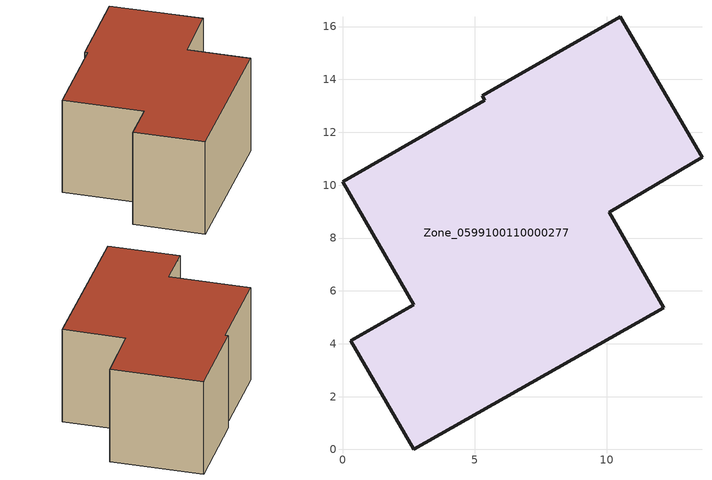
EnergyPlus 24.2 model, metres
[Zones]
Zone_0599100110000277
 floor ground (C_G): 0.32,4.11 2.7,5.47 0,10.13 5.37,13.21 5.28,13.39 10.5,16.38 13.6,11.05 10.09,8.97 12.16,5.36 2.69,0 z0
 wall outside (C_F): 2.7,5.47 0.32,4.11 2.69,0 12.16,5.36 10.09,8.97 13.6,11.05 10.5,16.38 5.28,13.39 5.37,13.21 0,10.13 2.7,5.47 z0:6.78
 roof outside (C_R): 10.5,16.38 5.28,13.39 5.37,13.21 0,10.13 2.7,5.47 0.32,4.11 2.69,0 12.16,5.36 10.09,8.97 13.6,11.05 z6.78
[BUILDING]
Pand.0599100110000277: North Axis=0; Terrain=City; Loads Convergence Tolerance Value=0.04; Temperature Convergence Tolerance Value=0.4; Solar Distribution=FullExterior; Maximum Number of Warmup Days=25; Minimum Number of Warmup Days=1
[Site:Location]
Rotterdam.The.Hague.AP_ZH_NLD Design_Conditions: Latitude=51.96; Longitude=4.45; Time Zone=1; Elevation=-4.5
[SITE:GROUNDTEMPERATURE:BUILDINGSURFACE]
18, 18, 18, 18, 18, 18, 18, 18, 18, 18, 18, 18
[MATERIAL] Thermal Absorptance=0.9; Solar Absorptance=0.7; Visible Absorptance=0.7
Name | Roughness | Thickness | Conductivity | Density | Specific Heat
G.D.2015-2018 | MediumSmooth | 0.15 | 0.0428571 | 540 | 1210
F.D.2015-2018 | Rough | 0.3 | 0.0666667 | 1920 | 840
R.D.2015-2018 | MediumRough | 0.2 | 0.0333333 | 1500 | 1000
[CONSTRUCTION]
C_G: G.D.2015-2018
C_F: F.D.2015-2018
C_R: R.D.2015-2018
[ZONE]
Zone_0599100110000277: Type=1; Multiplier=1; Ceiling Height=Autocalculate; Volume=Autocalculate; Floor Area=autocalculate; Part of Total Floor Area=Yes
[ZONEINFILTRATION:DESIGNFLOWRATE]
Infil_Zone_0599100110000277: Zone or ZoneList or Space or SpaceList=Zone_0599100110000277; Schedule=AlwaysOn; Design Flow Rate Calculation Method=Flow/Area; Flow Rate per Floor Area=0.0021; Constant Term Coefficient=1; Temperature Term Coefficient=0; Velocity Term Coefficient=0; Velocity Squared Term Coefficient=0
[HVACTEMPLATE:ZONE:IDEALLOADSAIRSYSTEM]
Zone_0599100110000277: Maximum Heating Supply Air Temperature=50; Minimum Cooling Supply Air Temperature=13; Maximum Heating Supply Air Humidity Ratio=0.0156; Minimum Cooling Supply Air Humidity Ratio=0.0077; Heating Limit=NoLimit; Cooling Limit=NoLimit; Dehumidification Control Type=ConstantSensibleHeatRatio; Cooling Sensible Heat Ratio=0.7; Dehumidification Setpoint=60; Humidification Control Type=None; Humidification Setpoint=30; Outdoor Air Method=None; Outdoor Air Flow Rate per Person=0.00944; Outdoor Air Flow Rate per Zone Floor Area=0; Outdoor Air Flow Rate per Zone=0; Demand Controlled Ventilation Type=None; Outdoor Air Economizer Type=NoEconomizer; Heat Recovery Type=None; Sensible Heat Recovery Effectiveness=0.7; Latent Heat Recovery Effectiveness=0.65
[ZONECONTROL:THERMOSTAT]
ThermostatControl_Zone_0599100110000277: Zone or ZoneList=Zone_0599100110000277; Control Type Schedule=DualSetpointControlType; Control 1=Thermostat_Zone_0599100110000277; Temperature Difference Between Cutout And Setpoint=0
[THERMOSTATSETPOINT:DUALSETPOINT]
Thermostat_Zone_0599100110000277: Heating Setpoint Temperature Schedule=HeatingSetpoint_Zone_0599100110000277; Cooling Setpoint Temperature Schedule=CoolingSetpoint_Zone_0599100110000277
[SCHEDULE:COMPACT]
HeatingSetpoint_Zone_0599100110000277: Through: 12/31, For: AllDays, Until: 24:00, 21
CoolingSetpoint_Zone_0599100110000277: Through: 12/31, For: AllDays, Until: 24:00, 24
DualSetpointControlType: Through: 12/31, For: AllDays, Until: 24:00, 4
AlwaysOn: Through: 12/31, For: AllDays, Until: 24:00, 1
